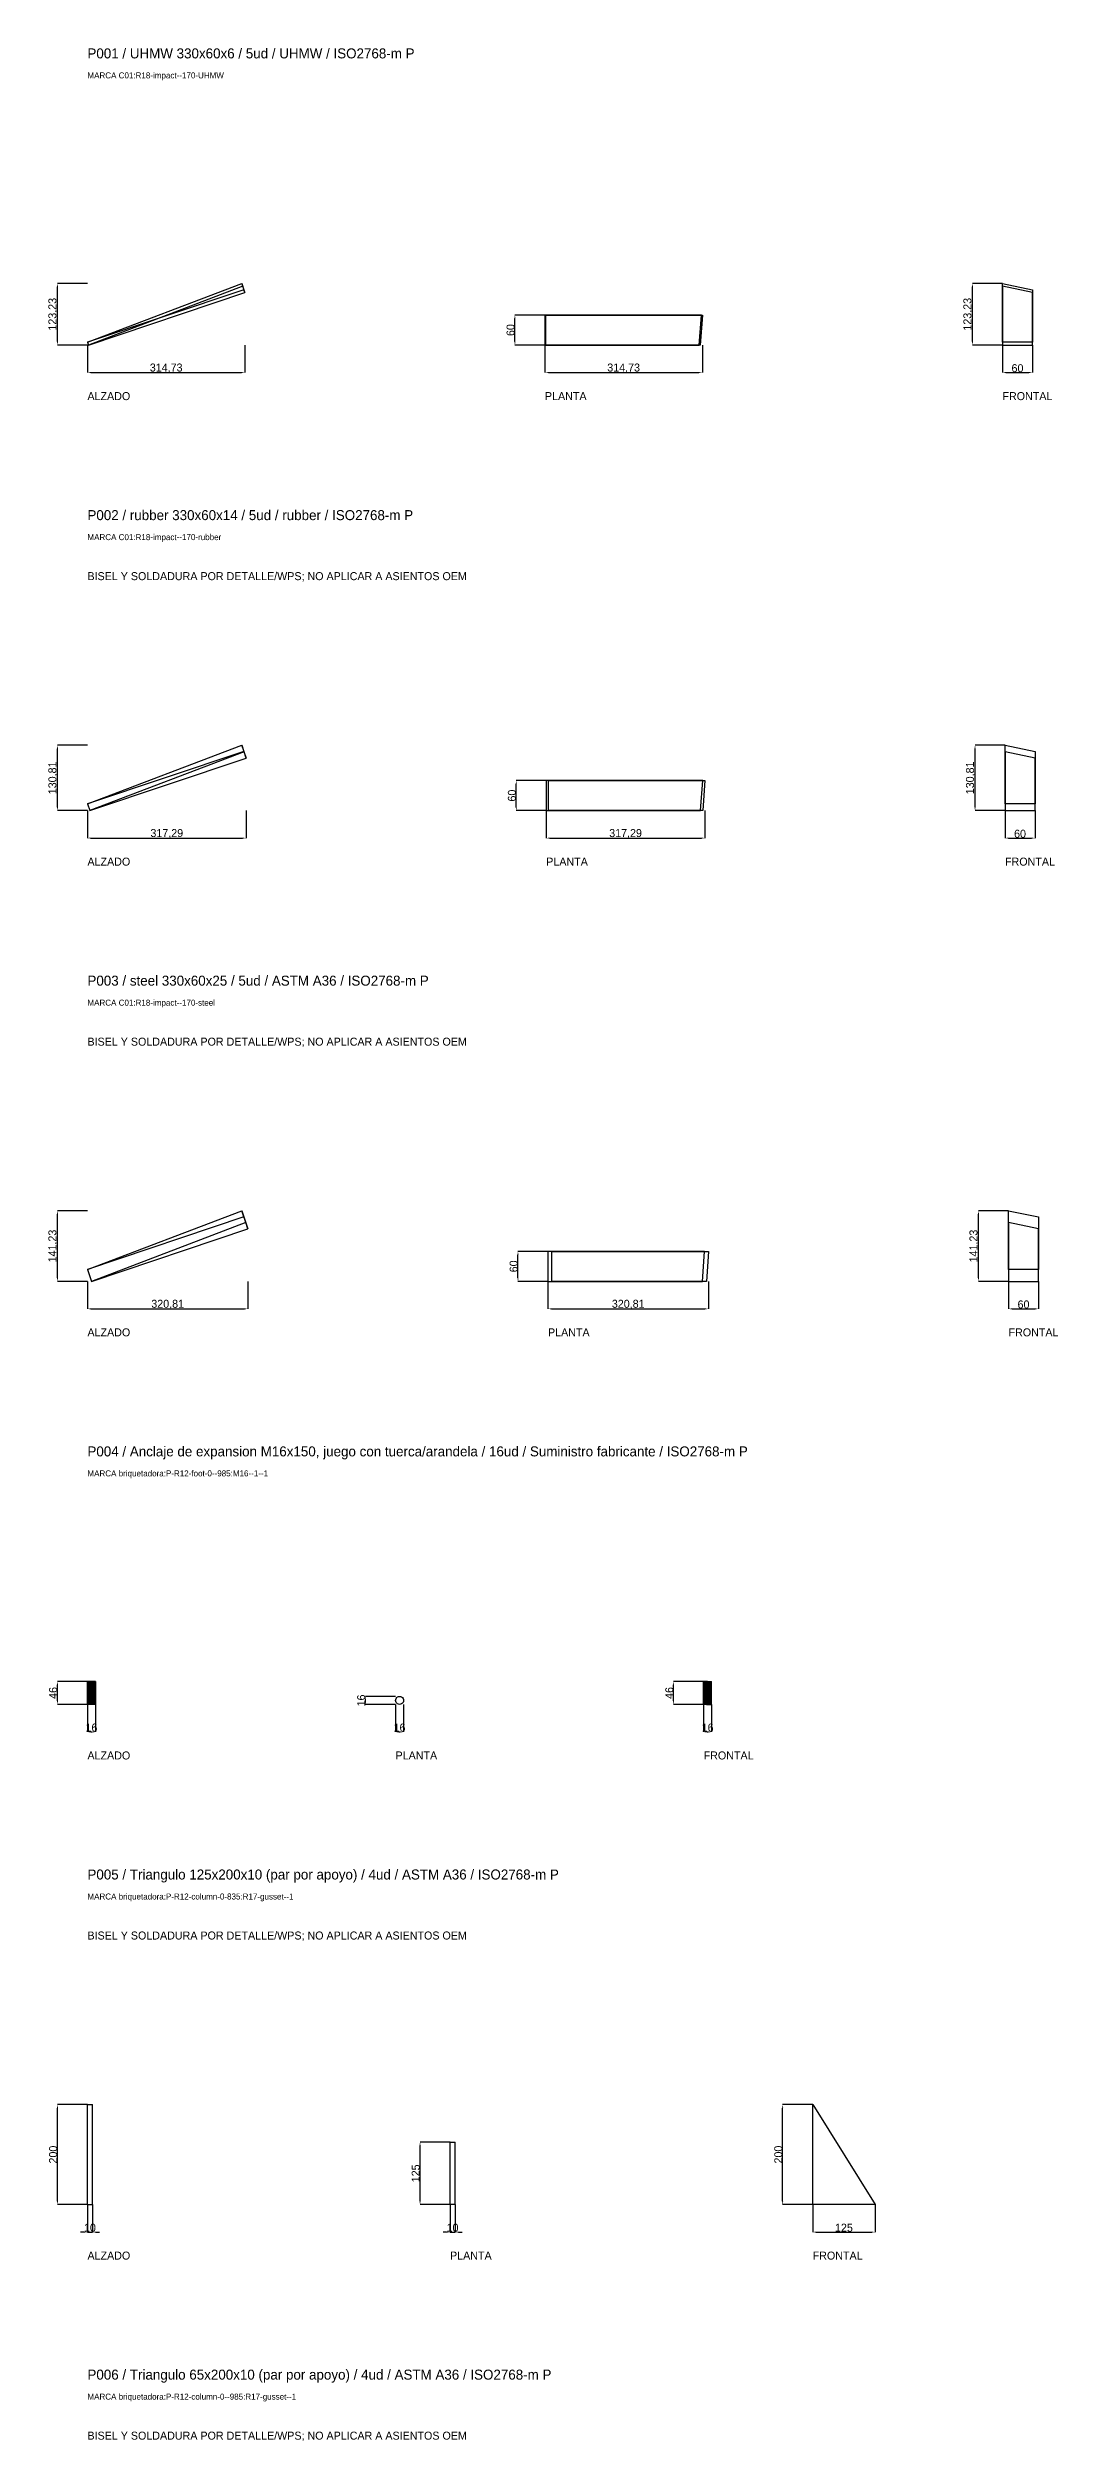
# Model space of a CAD drawing. Header units: millimetres. Extents: x -79 to 13940, y -87340 to 371.
# Drawn here: x -79 to 1941, y -4414 to 371 of the extents above; entities that cross this region are included whole.
import ezdxf

# ---------------------------------------------------------------- set-up
doc = ezdxf.new("R2010")
doc.units = ezdxf.units.MM
for name, color, linetype in [('R18_COTAS_P', 1, 'Continuous'), ('R18_PIEZAS_P', 3, 'Continuous'), ('R18_TEXTOS', 7, 'Continuous')]:
    doc.layers.add(name, color=color, linetype=linetype)
doc.dimstyles.get("Standard").update_dxf_attribs({"dimtxt": 2.5, "dimasz": 2.5, "dimexe": 1.25, "dimexo": 0.625, "dimtad": 1, "dimcen": 2.5, "dimazin": 3, "dimtfac": 1, "dimtmove": 0, "dimatfit": 3})

# ---------------------------------------------------------------- blocks, each defined once
blk = doc.blocks.new('_CLOSEDFILLED')
at = {"color": 0, "linetype": 'BYBLOCK'}
blk.add_solid([(-1, 0.16), (0, 0), (-1, -0.16)], dxfattribs=at)
blk = doc.blocks.new('*D1')
for p, q in [((0, -223.2), (0, -278.2)), ((314.7, -223.2), (314.7, -278.2)), ((7, -278.2), (307.7, -278.2))]:
    blk.add_line(p, q)
at = {"layer": 'Defpoints'}
for p in [(0, -223.2), (314.7, -223.2), (0, -278.2)]:
    blk.add_point(p, dxfattribs=at)
at = {"layer": 'R18_COTAS_P', "xscale": 7, "yscale": 7, "rotation": 180}
blk.add_blockref('_CLOSEDFILLED', (0, -278.2), dxfattribs=at)
at = {"layer": 'R18_COTAS_P', "xscale": 7, "yscale": 7}
blk.add_blockref('_CLOSEDFILLED', (314.7, -278.2), dxfattribs=at)
at = {"layer": 'R18_COTAS_P', "insert": (157.4, -269.6), "char_height": 16, "attachment_point": 5}
blk.add_mtext('314,73', dxfattribs=at)
blk = doc.blocks.new('*D2')
for p, q in [((0, -100), (-60, -100)), ((-60, -216.2), (-60, -107)), ((0, -223.2), (-60, -223.2))]:
    blk.add_line(p, q)
at = {"layer": 'Defpoints'}
for p in [(0, -100), (-60, -223.2), (0, -223.2)]:
    blk.add_point(p, dxfattribs=at)
at = {"layer": 'R18_COTAS_P', "xscale": 7, "yscale": 7}
for p, rotation in [((-60, -100), 90), ((-60, -223.2), 270)]:
    blk.add_blockref('_CLOSEDFILLED', p, dxfattribs=dict(at, rotation=rotation))
at = {"layer": 'R18_COTAS_P', "insert": (-68.6, -161.6), "char_height": 16, "attachment_point": 5, "rotation": 90}
blk.add_mtext('123,23', dxfattribs=at)
blk = doc.blocks.new('*D3')
for p, q in [((914.7, -223.2), (914.7, -278.2)), ((1229.5, -223.2), (1229.5, -278.2)), ((921.7, -278.2), (1222.5, -278.2))]:
    blk.add_line(p, q)
at = {"layer": 'Defpoints'}
for p in [(914.7, -223.2), (1229.5, -223.2), (914.7, -278.2)]:
    blk.add_point(p, dxfattribs=at)
at = {"layer": 'R18_COTAS_P', "xscale": 7, "yscale": 7, "rotation": 180}
blk.add_blockref('_CLOSEDFILLED', (914.7, -278.2), dxfattribs=at)
at = {"layer": 'R18_COTAS_P', "xscale": 7, "yscale": 7}
blk.add_blockref('_CLOSEDFILLED', (1229.5, -278.2), dxfattribs=at)
at = {"layer": 'R18_COTAS_P', "insert": (1072.1, -269.6), "char_height": 16, "attachment_point": 5}
blk.add_mtext('314,73', dxfattribs=at)
blk = doc.blocks.new('*D4')
for p, q in [((914.7, -163.2), (854.7, -163.2)), ((854.7, -216.2), (854.7, -170.2)), ((914.7, -223.2), (854.7, -223.2))]:
    blk.add_line(p, q)
at = {"layer": 'Defpoints'}
for p in [(914.7, -163.2), (854.7, -223.2), (914.7, -223.2)]:
    blk.add_point(p, dxfattribs=at)
at = {"layer": 'R18_COTAS_P', "xscale": 7, "yscale": 7}
for p, rotation in [((854.7, -163.2), 90), ((854.7, -223.2), 270)]:
    blk.add_blockref('_CLOSEDFILLED', p, dxfattribs=dict(at, rotation=rotation))
at = {"layer": 'R18_COTAS_P', "insert": (846.1, -193.2), "char_height": 16, "attachment_point": 5, "rotation": 90}
blk.add_mtext('60', dxfattribs=at)
blk = doc.blocks.new('*D5')
for p, q in [((1829.5, -223.2), (1829.5, -278.2)), ((1889.5, -223.2), (1889.5, -278.2)), ((1836.5, -278.2), (1882.5, -278.2))]:
    blk.add_line(p, q)
at = {"layer": 'Defpoints'}
for p in [(1829.5, -223.2), (1889.5, -223.2), (1829.5, -278.2)]:
    blk.add_point(p, dxfattribs=at)
at = {"layer": 'R18_COTAS_P', "xscale": 7, "yscale": 7, "rotation": 180}
blk.add_blockref('_CLOSEDFILLED', (1829.5, -278.2), dxfattribs=at)
at = {"layer": 'R18_COTAS_P', "xscale": 7, "yscale": 7}
blk.add_blockref('_CLOSEDFILLED', (1889.5, -278.2), dxfattribs=at)
at = {"layer": 'R18_COTAS_P', "insert": (1859.5, -269.6), "char_height": 16, "attachment_point": 5}
blk.add_mtext('60', dxfattribs=at)
blk = doc.blocks.new('*D6')
for p, q in [((1829.5, -100), (1769.5, -100)), ((1769.5, -216.2), (1769.5, -107)), ((1829.5, -223.2), (1769.5, -223.2))]:
    blk.add_line(p, q)
at = {"layer": 'Defpoints'}
for p in [(1829.5, -100), (1769.5, -223.2), (1829.5, -223.2)]:
    blk.add_point(p, dxfattribs=at)
at = {"layer": 'R18_COTAS_P', "xscale": 7, "yscale": 7}
for p, rotation in [((1769.5, -100), 90), ((1769.5, -223.2), 270)]:
    blk.add_blockref('_CLOSEDFILLED', p, dxfattribs=dict(at, rotation=rotation))
at = {"layer": 'R18_COTAS_P', "insert": (1760.8, -161.6), "char_height": 16, "attachment_point": 5, "rotation": 90}
blk.add_mtext('123,23', dxfattribs=at)
blk = doc.blocks.new('*D7')
for p, q in [((0, -1154), (0, -1209)), ((317.3, -1154), (317.3, -1209)), ((7, -1209), (310.3, -1209))]:
    blk.add_line(p, q)
at = {"layer": 'Defpoints'}
for p in [(0, -1154), (317.3, -1154), (0, -1209)]:
    blk.add_point(p, dxfattribs=at)
at = {"layer": 'R18_COTAS_P', "xscale": 7, "yscale": 7, "rotation": 180}
blk.add_blockref('_CLOSEDFILLED', (0, -1209), dxfattribs=at)
at = {"layer": 'R18_COTAS_P', "xscale": 7, "yscale": 7}
blk.add_blockref('_CLOSEDFILLED', (317.3, -1209), dxfattribs=at)
at = {"layer": 'R18_COTAS_P', "insert": (158.6, -1200.4), "char_height": 16, "attachment_point": 5}
blk.add_mtext('317,29', dxfattribs=at)
blk = doc.blocks.new('*D8')
for p, q in [((0, -1023.2), (-60, -1023.2)), ((-60, -1147), (-60, -1030.2)), ((0, -1154), (-60, -1154))]:
    blk.add_line(p, q)
at = {"layer": 'Defpoints'}
for p in [(0, -1023.2), (-60, -1154), (0, -1154)]:
    blk.add_point(p, dxfattribs=at)
at = {"layer": 'R18_COTAS_P', "xscale": 7, "yscale": 7}
for p, rotation in [((-60, -1023.2), 90), ((-60, -1154), 270)]:
    blk.add_blockref('_CLOSEDFILLED', p, dxfattribs=dict(at, rotation=rotation))
at = {"layer": 'R18_COTAS_P', "insert": (-68.6, -1088.6), "char_height": 16, "attachment_point": 5, "rotation": 90}
blk.add_mtext('130,81', dxfattribs=at)
blk = doc.blocks.new('*D9')
for p, q in [((917.3, -1154), (917.3, -1209)), ((1234.6, -1154), (1234.6, -1209)), ((924.3, -1209), (1227.6, -1209))]:
    blk.add_line(p, q)
at = {"layer": 'Defpoints'}
for p in [(917.3, -1154), (1234.6, -1154), (917.3, -1209)]:
    blk.add_point(p, dxfattribs=at)
at = {"layer": 'R18_COTAS_P', "xscale": 7, "yscale": 7, "rotation": 180}
blk.add_blockref('_CLOSEDFILLED', (917.3, -1209), dxfattribs=at)
at = {"layer": 'R18_COTAS_P', "xscale": 7, "yscale": 7}
blk.add_blockref('_CLOSEDFILLED', (1234.6, -1209), dxfattribs=at)
at = {"layer": 'R18_COTAS_P', "insert": (1075.9, -1200.4), "char_height": 16, "attachment_point": 5}
blk.add_mtext('317,29', dxfattribs=at)
blk = doc.blocks.new('*D10')
for p, q in [((917.3, -1094), (857.3, -1094)), ((857.3, -1147), (857.3, -1101)), ((917.3, -1154), (857.3, -1154))]:
    blk.add_line(p, q)
at = {"layer": 'Defpoints'}
for p in [(917.3, -1094), (857.3, -1154), (917.3, -1154)]:
    blk.add_point(p, dxfattribs=at)
at = {"layer": 'R18_COTAS_P', "xscale": 7, "yscale": 7}
for p, rotation in [((857.3, -1094), 90), ((857.3, -1154), 270)]:
    blk.add_blockref('_CLOSEDFILLED', p, dxfattribs=dict(at, rotation=rotation))
at = {"layer": 'R18_COTAS_P', "insert": (848.7, -1124), "char_height": 16, "attachment_point": 5, "rotation": 90}
blk.add_mtext('60', dxfattribs=at)
blk = doc.blocks.new('*D11')
for p, q in [((1834.6, -1154), (1834.6, -1209)), ((1894.6, -1154), (1894.6, -1209)), ((1841.6, -1209), (1887.6, -1209))]:
    blk.add_line(p, q)
at = {"layer": 'Defpoints'}
for p in [(1834.6, -1154), (1894.6, -1154), (1834.6, -1209)]:
    blk.add_point(p, dxfattribs=at)
at = {"layer": 'R18_COTAS_P', "xscale": 7, "yscale": 7, "rotation": 180}
blk.add_blockref('_CLOSEDFILLED', (1834.6, -1209), dxfattribs=at)
at = {"layer": 'R18_COTAS_P', "xscale": 7, "yscale": 7}
blk.add_blockref('_CLOSEDFILLED', (1894.6, -1209), dxfattribs=at)
at = {"layer": 'R18_COTAS_P', "insert": (1864.6, -1200.4), "char_height": 16, "attachment_point": 5}
blk.add_mtext('60', dxfattribs=at)
blk = doc.blocks.new('*D12')
for p, q in [((1834.6, -1023.2), (1774.6, -1023.2)), ((1774.6, -1147), (1774.6, -1030.2)), ((1834.6, -1154), (1774.6, -1154))]:
    blk.add_line(p, q)
at = {"layer": 'Defpoints'}
for p in [(1834.6, -1023.2), (1774.6, -1154), (1834.6, -1154)]:
    blk.add_point(p, dxfattribs=at)
at = {"layer": 'R18_COTAS_P', "xscale": 7, "yscale": 7}
for p, rotation in [((1774.6, -1023.2), 90), ((1774.6, -1154), 270)]:
    blk.add_blockref('_CLOSEDFILLED', p, dxfattribs=dict(at, rotation=rotation))
at = {"layer": 'R18_COTAS_P', "insert": (1766, -1088.6), "char_height": 16, "attachment_point": 5, "rotation": 90}
blk.add_mtext('130,81', dxfattribs=at)
blk = doc.blocks.new('*D13')
for p, q in [((0, -2095.3), (0, -2150.3)), ((320.8, -2095.3), (320.8, -2150.3)), ((7, -2150.3), (313.8, -2150.3))]:
    blk.add_line(p, q)
at = {"layer": 'Defpoints'}
for p in [(0, -2095.3), (320.8, -2095.3), (0, -2150.3)]:
    blk.add_point(p, dxfattribs=at)
at = {"layer": 'R18_COTAS_P', "xscale": 7, "yscale": 7, "rotation": 180}
blk.add_blockref('_CLOSEDFILLED', (0, -2150.3), dxfattribs=at)
at = {"layer": 'R18_COTAS_P', "xscale": 7, "yscale": 7}
blk.add_blockref('_CLOSEDFILLED', (320.8, -2150.3), dxfattribs=at)
at = {"layer": 'R18_COTAS_P', "insert": (160.4, -2141.6), "char_height": 16, "attachment_point": 5}
blk.add_mtext('320,81', dxfattribs=at)
blk = doc.blocks.new('*D14')
for p, q in [((0, -1954), (-60, -1954)), ((-60, -2088.3), (-60, -1961)), ((0, -2095.3), (-60, -2095.3))]:
    blk.add_line(p, q)
at = {"layer": 'Defpoints'}
for p in [(0, -1954), (-60, -2095.3), (0, -2095.3)]:
    blk.add_point(p, dxfattribs=at)
at = {"layer": 'R18_COTAS_P', "xscale": 7, "yscale": 7}
for p, rotation in [((-60, -1954), 90), ((-60, -2095.3), 270)]:
    blk.add_blockref('_CLOSEDFILLED', p, dxfattribs=dict(at, rotation=rotation))
at = {"layer": 'R18_COTAS_P', "insert": (-68.6, -2024.7), "char_height": 16, "attachment_point": 5, "rotation": 90}
blk.add_mtext('141,23', dxfattribs=at)
blk = doc.blocks.new('*D15')
for p, q in [((920.8, -2095.3), (920.8, -2150.3)), ((1241.6, -2095.3), (1241.6, -2150.3)), ((927.8, -2150.3), (1234.6, -2150.3))]:
    blk.add_line(p, q)
at = {"layer": 'Defpoints'}
for p in [(920.8, -2095.3), (1241.6, -2095.3), (920.8, -2150.3)]:
    blk.add_point(p, dxfattribs=at)
at = {"layer": 'R18_COTAS_P', "xscale": 7, "yscale": 7, "rotation": 180}
blk.add_blockref('_CLOSEDFILLED', (920.8, -2150.3), dxfattribs=at)
at = {"layer": 'R18_COTAS_P', "xscale": 7, "yscale": 7}
blk.add_blockref('_CLOSEDFILLED', (1241.6, -2150.3), dxfattribs=at)
at = {"layer": 'R18_COTAS_P', "insert": (1081.2, -2141.6), "char_height": 16, "attachment_point": 5}
blk.add_mtext('320,81', dxfattribs=at)
blk = doc.blocks.new('*D16')
for p, q in [((920.8, -2035.3), (860.8, -2035.3)), ((860.8, -2088.3), (860.8, -2042.3)), ((920.8, -2095.3), (860.8, -2095.3))]:
    blk.add_line(p, q)
at = {"layer": 'Defpoints'}
for p in [(920.8, -2035.3), (860.8, -2095.3), (920.8, -2095.3)]:
    blk.add_point(p, dxfattribs=at)
at = {"layer": 'R18_COTAS_P', "xscale": 7, "yscale": 7}
for p, rotation in [((860.8, -2035.3), 90), ((860.8, -2095.3), 270)]:
    blk.add_blockref('_CLOSEDFILLED', p, dxfattribs=dict(at, rotation=rotation))
at = {"layer": 'R18_COTAS_P', "insert": (852.2, -2065.3), "char_height": 16, "attachment_point": 5, "rotation": 90}
blk.add_mtext('60', dxfattribs=at)
blk = doc.blocks.new('*D17')
for p, q in [((1841.6, -2095.3), (1841.6, -2150.3)), ((1901.6, -2095.3), (1901.6, -2150.3)), ((1848.6, -2150.3), (1894.6, -2150.3))]:
    blk.add_line(p, q)
at = {"layer": 'Defpoints'}
for p in [(1841.6, -2095.3), (1901.6, -2095.3), (1841.6, -2150.3)]:
    blk.add_point(p, dxfattribs=at)
at = {"layer": 'R18_COTAS_P', "xscale": 7, "yscale": 7, "rotation": 180}
blk.add_blockref('_CLOSEDFILLED', (1841.6, -2150.3), dxfattribs=at)
at = {"layer": 'R18_COTAS_P', "xscale": 7, "yscale": 7}
blk.add_blockref('_CLOSEDFILLED', (1901.6, -2150.3), dxfattribs=at)
at = {"layer": 'R18_COTAS_P', "insert": (1871.6, -2141.6), "char_height": 16, "attachment_point": 5}
blk.add_mtext('60', dxfattribs=at)
blk = doc.blocks.new('*D18')
for p, q in [((1841.6, -1954), (1781.6, -1954)), ((1781.6, -2088.3), (1781.6, -1961)), ((1841.6, -2095.3), (1781.6, -2095.3))]:
    blk.add_line(p, q)
at = {"layer": 'Defpoints'}
for p in [(1841.6, -1954), (1781.6, -2095.3), (1841.6, -2095.3)]:
    blk.add_point(p, dxfattribs=at)
at = {"layer": 'R18_COTAS_P', "xscale": 7, "yscale": 7}
for p, rotation in [((1781.6, -1954), 90), ((1781.6, -2095.3), 270)]:
    blk.add_blockref('_CLOSEDFILLED', p, dxfattribs=dict(at, rotation=rotation))
at = {"layer": 'R18_COTAS_P', "insert": (1773, -2024.7), "char_height": 16, "attachment_point": 5, "rotation": 90}
blk.add_mtext('141,23', dxfattribs=at)
blk = doc.blocks.new('*D19')
for p, q in [((0, -2941.3), (0, -2996.3)), ((16, -2941.3), (16, -2996.3)), ((7, -2996.3), (9, -2996.3))]:
    blk.add_line(p, q)
at = {"layer": 'Defpoints'}
for p in [(0, -2941.3), (16, -2941.3), (0, -2996.3)]:
    blk.add_point(p, dxfattribs=at)
at = {"layer": 'R18_COTAS_P', "xscale": 7, "yscale": 7, "rotation": 180}
blk.add_blockref('_CLOSEDFILLED', (0, -2996.3), dxfattribs=at)
at = {"layer": 'R18_COTAS_P', "xscale": 7, "yscale": 7}
blk.add_blockref('_CLOSEDFILLED', (16, -2996.3), dxfattribs=at)
at = {"layer": 'R18_COTAS_P', "insert": (8, -2987.6), "char_height": 16, "attachment_point": 5}
blk.add_mtext('16', dxfattribs=at)
blk = doc.blocks.new('*D20')
for p, q in [((0, -2895.3), (-60, -2895.3)), ((-60, -2934.3), (-60, -2902.3)), ((0, -2941.3), (-60, -2941.3))]:
    blk.add_line(p, q)
at = {"layer": 'Defpoints'}
for p in [(0, -2895.3), (-60, -2941.3), (0, -2941.3)]:
    blk.add_point(p, dxfattribs=at)
at = {"layer": 'R18_COTAS_P', "xscale": 7, "yscale": 7}
for p, rotation in [((-60, -2895.3), 90), ((-60, -2941.3), 270)]:
    blk.add_blockref('_CLOSEDFILLED', p, dxfattribs=dict(at, rotation=rotation))
at = {"layer": 'R18_COTAS_P', "insert": (-68.6, -2918.3), "char_height": 16, "attachment_point": 5, "rotation": 90}
blk.add_mtext('46', dxfattribs=at)
blk = doc.blocks.new('*D21')
for p, q in [((616, -2941.3), (616, -2996.3)), ((632, -2941.3), (632, -2996.3)), ((623, -2996.3), (625, -2996.3))]:
    blk.add_line(p, q)
at = {"layer": 'Defpoints'}
for p in [(616, -2941.3), (632, -2941.3), (616, -2996.3)]:
    blk.add_point(p, dxfattribs=at)
at = {"layer": 'R18_COTAS_P', "xscale": 7, "yscale": 7, "rotation": 180}
blk.add_blockref('_CLOSEDFILLED', (616, -2996.3), dxfattribs=at)
at = {"layer": 'R18_COTAS_P', "xscale": 7, "yscale": 7}
blk.add_blockref('_CLOSEDFILLED', (632, -2996.3), dxfattribs=at)
at = {"layer": 'R18_COTAS_P', "insert": (624, -2987.6), "char_height": 16, "attachment_point": 5}
blk.add_mtext('16', dxfattribs=at)
blk = doc.blocks.new('*D22')
for p, q in [((616, -2925.3), (556, -2925.3)), ((556, -2934.3), (556, -2932.3)), ((616, -2941.3), (556, -2941.3))]:
    blk.add_line(p, q)
at = {"layer": 'Defpoints'}
for p in [(556, -2941.3), (616, -2925.3), (616, -2941.3)]:
    blk.add_point(p, dxfattribs=at)
at = {"layer": 'R18_COTAS_P', "xscale": 7, "yscale": 7}
for p, rotation in [((556, -2925.3), 90), ((556, -2941.3), 270)]:
    blk.add_blockref('_CLOSEDFILLED', p, dxfattribs=dict(at, rotation=rotation))
at = {"layer": 'R18_COTAS_P', "insert": (547.4, -2933.3), "char_height": 16, "attachment_point": 5, "rotation": 90}
blk.add_mtext('16', dxfattribs=at)
blk = doc.blocks.new('*D23')
for p, q in [((1232, -2941.3), (1232, -2996.3)), ((1248, -2941.3), (1248, -2996.3)), ((1239, -2996.3), (1241, -2996.3))]:
    blk.add_line(p, q)
at = {"layer": 'Defpoints'}
for p in [(1232, -2941.3), (1248, -2941.3), (1232, -2996.3)]:
    blk.add_point(p, dxfattribs=at)
at = {"layer": 'R18_COTAS_P', "xscale": 7, "yscale": 7, "rotation": 180}
blk.add_blockref('_CLOSEDFILLED', (1232, -2996.3), dxfattribs=at)
at = {"layer": 'R18_COTAS_P', "xscale": 7, "yscale": 7}
blk.add_blockref('_CLOSEDFILLED', (1248, -2996.3), dxfattribs=at)
at = {"layer": 'R18_COTAS_P', "insert": (1240, -2987.6), "char_height": 16, "attachment_point": 5}
blk.add_mtext('16', dxfattribs=at)
blk = doc.blocks.new('*D24')
for p, q in [((1232, -2895.3), (1172, -2895.3)), ((1172, -2934.3), (1172, -2902.3)), ((1232, -2941.3), (1172, -2941.3))]:
    blk.add_line(p, q)
at = {"layer": 'Defpoints'}
for p in [(1232, -2895.3), (1172, -2941.3), (1232, -2941.3)]:
    blk.add_point(p, dxfattribs=at)
at = {"layer": 'R18_COTAS_P', "xscale": 7, "yscale": 7}
for p, rotation in [((1172, -2895.3), 90), ((1172, -2941.3), 270)]:
    blk.add_blockref('_CLOSEDFILLED', p, dxfattribs=dict(at, rotation=rotation))
at = {"layer": 'R18_COTAS_P', "insert": (1163.4, -2918.3), "char_height": 16, "attachment_point": 5, "rotation": 90}
blk.add_mtext('46', dxfattribs=at)
blk = doc.blocks.new('*D25')
for p, q in [((0, -3941.3), (0, -3996.3)), ((10, -3941.3), (10, -3996.3)), ((-7, -3996.3), (-14, -3996.3)), ((0, -3996.3), (10, -3996.3)), ((17, -3996.3), (24, -3996.3))]:
    blk.add_line(p, q)
at = {"layer": 'Defpoints'}
for p in [(0, -3941.3), (10, -3941.3), (0, -3996.3)]:
    blk.add_point(p, dxfattribs=at)
at = {"layer": 'R18_COTAS_P', "xscale": 7, "yscale": 7}
blk.add_blockref('_CLOSEDFILLED', (0, -3996.3), dxfattribs=at)
at = {"layer": 'R18_COTAS_P', "xscale": 7, "yscale": 7, "rotation": 180}
blk.add_blockref('_CLOSEDFILLED', (10, -3996.3), dxfattribs=at)
at = {"layer": 'R18_COTAS_P', "insert": (5, -3987.6), "char_height": 16, "attachment_point": 5}
blk.add_mtext('10', dxfattribs=at)
blk = doc.blocks.new('*D26')
for p, q in [((0, -3741.3), (-60, -3741.3)), ((-60, -3934.3), (-60, -3748.3)), ((0, -3941.3), (-60, -3941.3))]:
    blk.add_line(p, q)
at = {"layer": 'Defpoints'}
for p in [(0, -3741.3), (-60, -3941.3), (0, -3941.3)]:
    blk.add_point(p, dxfattribs=at)
at = {"layer": 'R18_COTAS_P', "xscale": 7, "yscale": 7}
for p, rotation in [((-60, -3741.3), 90), ((-60, -3941.3), 270)]:
    blk.add_blockref('_CLOSEDFILLED', p, dxfattribs=dict(at, rotation=rotation))
at = {"layer": 'R18_COTAS_P', "insert": (-68.6, -3841.3), "char_height": 16, "attachment_point": 5, "rotation": 90}
blk.add_mtext('200', dxfattribs=at)
blk = doc.blocks.new('*D27')
for p, q in [((725, -3941.3), (725, -3996.3)), ((735, -3941.3), (735, -3996.3)), ((718, -3996.3), (711, -3996.3)), ((725, -3996.3), (735, -3996.3)), ((742, -3996.3), (749, -3996.3))]:
    blk.add_line(p, q)
at = {"layer": 'Defpoints'}
for p in [(725, -3941.3), (735, -3941.3), (725, -3996.3)]:
    blk.add_point(p, dxfattribs=at)
at = {"layer": 'R18_COTAS_P', "xscale": 7, "yscale": 7}
blk.add_blockref('_CLOSEDFILLED', (725, -3996.3), dxfattribs=at)
at = {"layer": 'R18_COTAS_P', "xscale": 7, "yscale": 7, "rotation": 180}
blk.add_blockref('_CLOSEDFILLED', (735, -3996.3), dxfattribs=at)
at = {"layer": 'R18_COTAS_P', "insert": (730, -3987.6), "char_height": 16, "attachment_point": 5}
blk.add_mtext('10', dxfattribs=at)
blk = doc.blocks.new('*D28')
for p, q in [((725, -3816.3), (665, -3816.3)), ((665, -3934.3), (665, -3823.3)), ((725, -3941.3), (665, -3941.3))]:
    blk.add_line(p, q)
at = {"layer": 'Defpoints'}
for p in [(725, -3816.3), (665, -3941.3), (725, -3941.3)]:
    blk.add_point(p, dxfattribs=at)
at = {"layer": 'R18_COTAS_P', "xscale": 7, "yscale": 7}
for p, rotation in [((665, -3816.3), 90), ((665, -3941.3), 270)]:
    blk.add_blockref('_CLOSEDFILLED', p, dxfattribs=dict(at, rotation=rotation))
at = {"layer": 'R18_COTAS_P', "insert": (656.4, -3878.8), "char_height": 16, "attachment_point": 5, "rotation": 90}
blk.add_mtext('125', dxfattribs=at)
blk = doc.blocks.new('*D29')
for p, q in [((1450, -3941.3), (1450, -3996.3)), ((1575, -3941.3), (1575, -3996.3)), ((1457, -3996.3), (1568, -3996.3))]:
    blk.add_line(p, q)
at = {"layer": 'Defpoints'}
for p in [(1450, -3941.3), (1575, -3941.3), (1450, -3996.3)]:
    blk.add_point(p, dxfattribs=at)
at = {"layer": 'R18_COTAS_P', "xscale": 7, "yscale": 7, "rotation": 180}
blk.add_blockref('_CLOSEDFILLED', (1450, -3996.3), dxfattribs=at)
at = {"layer": 'R18_COTAS_P', "xscale": 7, "yscale": 7}
blk.add_blockref('_CLOSEDFILLED', (1575, -3996.3), dxfattribs=at)
at = {"layer": 'R18_COTAS_P', "insert": (1512.5, -3987.6), "char_height": 16, "attachment_point": 5}
blk.add_mtext('125', dxfattribs=at)
blk = doc.blocks.new('*D30')
for p, q in [((1450, -3741.3), (1390, -3741.3)), ((1390, -3934.3), (1390, -3748.3)), ((1450, -3941.3), (1390, -3941.3))]:
    blk.add_line(p, q)
at = {"layer": 'Defpoints'}
for p in [(1450, -3741.3), (1390, -3941.3), (1450, -3941.3)]:
    blk.add_point(p, dxfattribs=at)
at = {"layer": 'R18_COTAS_P', "xscale": 7, "yscale": 7}
for p, rotation in [((1390, -3741.3), 90), ((1390, -3941.3), 270)]:
    blk.add_blockref('_CLOSEDFILLED', p, dxfattribs=dict(at, rotation=rotation))
at = {"layer": 'R18_COTAS_P', "insert": (1381.4, -3841.3), "char_height": 16, "attachment_point": 5, "rotation": 90}
blk.add_mtext('200', dxfattribs=at)

msp = doc.modelspace()

# ---------------------------------------------------------------- linework, layer by layer
at = {"layer": 'R18_PIEZAS_P'}
for p, q in [((0, -217.547), (308.61, -100)), ((312.809, -112.423), (0, -217.547)), ((310.531, -105.684), (1.921, -223.232)), ((1.921, -223.232), (314.73, -118.107)), ((308.61, -100), (312.809, -112.423)), ((310.531, -105.684), (308.61, -100)), ((314.73, -118.107), (310.531, -105.684)), ((312.809, -112.423), (314.73, -118.107)), ((1829.459, -217.547), (1829.459, -100)), ((1829.459, -100), (1889.459, -112.423)), ((1829.459, -105.684), (1829.459, -100)), ((1889.459, -118.107), (1829.459, -105.684)), ((1829.459, -105.684), (1829.459, -223.232)), ((1889.459, -112.423), (1889.459, -217.547)), ((1889.459, -112.423), (1889.459, -118.107)), ((1889.459, -223.232), (1889.459, -118.107)), ((1227.538, -163.232), (914.73, -163.232)), ((914.73, -163.232), (914.73, -223.232)), ((916.651, -163.232), (914.73, -163.232)), ((916.651, -223.232), (916.651, -163.232)), ((916.651, -163.232), (1229.459, -163.232)), ((1223.34, -223.232), (1227.538, -163.232)), ((1229.459, -163.232), (1225.261, -223.232)), ((1227.538, -163.232), (1229.459, -163.232)), ((0, -217.547), (1.921, -223.232)), ((914.73, -223.232), (1223.34, -223.232)), ((914.73, -223.232), (916.651, -223.232)), ((1225.261, -223.232), (916.651, -223.232)), ((1225.261, -223.232), (1223.34, -223.232)), ((1889.459, -217.547), (1829.459, -217.547)), ((1829.459, -217.547), (1829.459, -223.232)), ((1829.459, -223.232), (1889.459, -223.232)), ((1889.459, -223.232), (1889.459, -217.547)), ((0, -1140.779), (308.61, -1023.232)), ((312.809, -1035.655), (0, -1140.779)), ((313.092, -1036.495), (4.482, -1154.042)), ((4.482, -1154.042), (317.291, -1048.918)), ((308.61, -1023.232), (312.809, -1035.655)), ((313.092, -1036.495), (308.61, -1023.232)), ((312.809, -1035.655), (317.291, -1048.918)), ((317.291, -1048.918), (313.092, -1036.495)), ((1834.582, -1140.779), (1834.582, -1023.232)), ((1834.582, -1023.232), (1894.582, -1035.655)), ((1834.582, -1036.495), (1834.582, -1023.232)), ((1894.582, -1048.918), (1834.582, -1036.495)), ((1834.582, -1036.495), (1834.582, -1154.042)), ((1894.582, -1035.655), (1894.582, -1140.779)), ((1894.582, -1035.655), (1894.582, -1048.918)), ((1894.582, -1154.042), (1894.582, -1048.918)), ((1230.1, -1094.042), (917.291, -1094.042)), ((917.291, -1094.042), (917.291, -1154.042)), ((921.773, -1094.042), (917.291, -1094.042)), ((921.773, -1154.042), (921.773, -1094.042)), ((921.773, -1094.042), (1234.582, -1094.042)), ((1225.901, -1154.042), (1230.1, -1094.042)), ((1230.1, -1094.042), (1234.582, -1094.042)), ((1234.582, -1094.042), (1230.383, -1154.042)), ((0, -1140.779), (4.482, -1154.042)), ((1894.582, -1140.779), (1834.582, -1140.779)), ((1834.582, -1140.779), (1834.582, -1154.042)), ((1894.582, -1154.042), (1894.582, -1140.779)), ((917.291, -1154.042), (1225.901, -1154.042)), ((917.291, -1154.042), (921.773, -1154.042)), ((1230.383, -1154.042), (921.773, -1154.042)), ((1230.383, -1154.042), (1225.901, -1154.042)), ((1834.582, -1154.042), (1894.582, -1154.042)), ((0, -2071.589), (308.61, -1954.042)), ((308.61, -1954.042), (312.809, -1966.465)), ((316.614, -1977.726), (308.61, -1954.042)), ((1841.626, -2071.589), (1841.626, -1954.042)), ((1841.626, -1954.042), (1901.626, -1966.465)), ((1841.626, -1977.726), (1841.626, -1954.042)), ((312.809, -1966.465), (0, -2071.589)), ((316.614, -1977.726), (8.004, -2095.273)), ((8.004, -2095.273), (320.813, -1990.149)), ((312.809, -1966.465), (320.813, -1990.149)), ((320.813, -1990.149), (316.614, -1977.726)), ((1901.626, -1990.149), (1841.626, -1977.726)), ((1841.626, -1977.726), (1841.626, -2095.273)), ((1901.626, -1966.465), (1901.626, -2071.589)), ((1901.626, -1966.465), (1901.626, -1990.149)), ((1901.626, -2095.273), (1901.626, -1990.149)), ((1233.622, -2035.273), (920.813, -2035.273)), ((920.813, -2035.273), (920.813, -2095.273)), ((928.817, -2035.273), (920.813, -2035.273)), ((928.817, -2095.273), (928.817, -2035.273)), ((928.817, -2035.273), (1241.626, -2035.273)), ((1229.423, -2095.273), (1233.622, -2035.273)), ((1233.622, -2035.273), (1241.626, -2035.273)), ((1241.626, -2035.273), (1237.427, -2095.273)), ((0, -2071.589), (8.004, -2095.273)), ((920.813, -2095.273), (1229.423, -2095.273)), ((920.813, -2095.273), (928.817, -2095.273)), ((1237.427, -2095.273), (928.817, -2095.273)), ((1237.427, -2095.273), (1229.423, -2095.273)), ((1901.626, -2071.589), (1841.626, -2071.589)), ((1841.626, -2071.589), (1841.626, -2095.273)), ((1841.626, -2095.273), (1901.626, -2095.273)), ((1901.626, -2095.273), (1901.626, -2071.589)), ((0.273, -2895.273), (0, -2895.273)), ((0, -2941.273), (0, -2895.273)), ((1.072, -2895.273), (0.273, -2895.273)), ((0.273, -2941.273), (0.273, -2895.273)), ((2.343, -2895.273), (1.072, -2895.273)), ((1.072, -2941.273), (1.072, -2895.273)), ((4, -2895.273), (2.343, -2895.273)), ((2.343, -2941.273), (2.343, -2895.273)), ((5.929, -2895.273), (4, -2895.273)), ((4, -2941.273), (4, -2895.273)), ((8, -2895.273), (5.929, -2895.273)), ((5.929, -2941.273), (5.929, -2895.273)), ((10.071, -2895.273), (8, -2895.273)), ((8, -2941.273), (8, -2895.273)), ((12, -2895.273), (10.071, -2895.273)), ((10.071, -2941.273), (10.071, -2895.273)), ((13.657, -2895.273), (12, -2895.273)), ((12, -2941.273), (12, -2895.273)), ((14.928, -2895.273), (13.657, -2895.273)), ((13.657, -2941.273), (13.657, -2895.273)), ((15.727, -2895.273), (14.928, -2895.273)), ((14.928, -2941.273), (14.928, -2895.273)), ((16, -2895.273), (15.727, -2895.273)), ((15.727, -2941.273), (15.727, -2895.273)), ((16, -2895.273), (16, -2941.273)), ((1232.273, -2895.273), (1232, -2895.273)), ((1232, -2941.273), (1232, -2895.273)), ((1233.072, -2895.273), (1232.273, -2895.273)), ((1232.273, -2941.273), (1232.273, -2895.273)), ((1234.343, -2895.273), (1233.072, -2895.273)), ((1233.072, -2941.273), (1233.072, -2895.273)), ((1236, -2895.273), (1234.343, -2895.273)), ((1234.343, -2941.273), (1234.343, -2895.273)), ((1237.929, -2895.273), (1236, -2895.273)), ((1236, -2941.273), (1236, -2895.273)), ((1240, -2895.273), (1237.929, -2895.273)), ((1237.929, -2941.273), (1237.929, -2895.273)), ((1240, -2895.273), (1242.071, -2895.273)), ((1240, -2895.273), (1240, -2941.273)), ((1242.071, -2895.273), (1244, -2895.273)), ((1242.071, -2941.273), (1242.071, -2895.273)), ((1244, -2895.273), (1245.657, -2895.273)), ((1244, -2941.273), (1244, -2895.273)), ((1245.657, -2895.273), (1246.928, -2895.273)), ((1245.657, -2941.273), (1245.657, -2895.273)), ((1246.928, -2895.273), (1247.727, -2895.273)), ((1246.928, -2941.273), (1246.928, -2895.273)), ((1247.727, -2895.273), (1248, -2895.273)), ((1247.727, -2941.273), (1247.727, -2895.273)), ((1248, -2941.273), (1248, -2895.273)), ((0.273, -2941.273), (0, -2941.273)), ((1.072, -2941.273), (0.273, -2941.273)), ((2.343, -2941.273), (1.072, -2941.273)), ((4, -2941.273), (2.343, -2941.273)), ((5.929, -2941.273), (4, -2941.273)), ((8, -2941.273), (5.929, -2941.273)), ((10.071, -2941.273), (8, -2941.273)), ((12, -2941.273), (10.071, -2941.273)), ((13.657, -2941.273), (12, -2941.273)), ((14.928, -2941.273), (13.657, -2941.273)), ((15.727, -2941.273), (14.928, -2941.273)), ((15.727, -2941.273), (16, -2941.273)), ((616, -2933.273), (616.273, -2931.203)), ((616.273, -2935.344), (616, -2933.273)), ((616.273, -2931.203), (617.072, -2929.273)), ((617.072, -2937.273), (616.273, -2935.344)), ((617.072, -2929.273), (618.343, -2927.616)), ((618.343, -2938.93), (617.072, -2937.273)), ((618.343, -2927.616), (620, -2926.345)), ((620, -2940.201), (618.343, -2938.93)), ((620, -2926.345), (621.929, -2925.546)), ((621.929, -2941.001), (620, -2940.201)), ((621.929, -2925.546), (624, -2925.273)), ((624, -2941.273), (621.929, -2941.001)), ((624, -2925.273), (626.071, -2925.546)), ((626.071, -2941.001), (624, -2941.273)), ((626.071, -2925.546), (628, -2926.345)), ((628, -2940.201), (626.071, -2941.001)), ((628, -2926.345), (629.657, -2927.616)), ((629.657, -2938.93), (628, -2940.201)), ((629.657, -2927.616), (630.928, -2929.273)), ((630.928, -2937.273), (629.657, -2938.93)), ((630.928, -2929.273), (631.727, -2931.203)), ((631.727, -2935.344), (630.928, -2937.273)), ((631.727, -2931.203), (632, -2933.273)), ((632, -2933.273), (631.727, -2935.344)), ((1232.273, -2941.273), (1232, -2941.273)), ((1233.072, -2941.273), (1232.273, -2941.273)), ((1234.343, -2941.273), (1233.072, -2941.273)), ((1236, -2941.273), (1234.343, -2941.273)), ((1237.929, -2941.273), (1236, -2941.273)), ((1237.929, -2941.273), (1240, -2941.273)), ((1240, -2941.273), (1242.071, -2941.273)), ((1242.071, -2941.273), (1244, -2941.273)), ((1244, -2941.273), (1245.657, -2941.273)), ((1245.657, -2941.273), (1246.928, -2941.273)), ((1246.928, -2941.273), (1247.727, -2941.273)), ((1247.727, -2941.273), (1248, -2941.273)), ((0, -3941.273), (0, -3741.273)), ((0, -3741.273), (10, -3741.273)), ((10, -3941.273), (10, -3741.273)), ((1450, -3941.273), (1450, -3741.273)), ((1450, -3741.273), (1575, -3941.273)), ((725, -3941.273), (725, -3816.273)), ((725, -3816.273), (735, -3816.273)), ((735, -3941.273), (735, -3816.273)), ((0, -3941.273), (10, -3941.273)), ((735, -3941.273), (725, -3941.273)), ((1575, -3941.273), (1450, -3941.273))]:
    msp.add_line(p, q, dxfattribs=at)

# ---------------------------------------------------------------- texts
at = {"layer": 'R18_TEXTOS'}
for s, height, p in [('P001 / UHMW 330x60x6 / 5ud / UHMW / ISO2768-m P', 20, (0, 350)), ('MARCA C01:R18-impact--170-UHMW', 12, (0, 310)), ('ALZADO', 16, (0, -333.232)), ('PLANTA', 16, (914.73, -333.232)), ('FRONTAL', 16, (1829.459, -333.232)), ('P002 / rubber 330x60x14 / 5ud / rubber / ISO2768-m P', 20, (0, -573.232)), ('MARCA C01:R18-impact--170-rubber', 12, (0, -613.232)), ('BISEL Y SOLDADURA POR DETALLE/WPS; NO APLICAR A ASIENTOS OEM', 16, (0, -693.232)), ('ALZADO', 16, (0, -1264.042)), ('PLANTA', 16, (917.291, -1264.042)), ('FRONTAL', 16, (1834.582, -1264.042)), ('P003 / steel 330x60x25 / 5ud / ASTM A36 / ISO2768-m P', 20, (0, -1504.042)), ('MARCA C01:R18-impact--170-steel', 12, (0, -1544.042)), ('BISEL Y SOLDADURA POR DETALLE/WPS; NO APLICAR A ASIENTOS OEM', 16, (0, -1624.042)), ('ALZADO', 16, (0, -2205.273)), ('PLANTA', 16, (920.813, -2205.273)), ('FRONTAL', 16, (1841.626, -2205.273)), ('P004 / Anclaje de expansion M16x150, juego con tuerca/arandela / 16ud / Suministro fabricante / ISO2768-m P', 20, (0, -2445.273)), ('MARCA briquetadora:P-R12-foot-0--985:M16--1--1', 12, (0, -2485.273)), ('ALZADO', 16, (0, -3051.273)), ('PLANTA', 16, (616, -3051.273)), ('FRONTAL', 16, (1232, -3051.273)), ('P005 / Triangulo 125x200x10 (par por apoyo) / 4ud / ASTM A36 / ISO2768-m P', 20, (0, -3291.273)), ('MARCA briquetadora:P-R12-column-0-835:R17-gusset--1', 12, (0, -3331.273)), ('BISEL Y SOLDADURA POR DETALLE/WPS; NO APLICAR A ASIENTOS OEM', 16, (0, -3411.273)), ('ALZADO', 16, (0, -4051.273)), ('PLANTA', 16, (725, -4051.273)), ('FRONTAL', 16, (1450, -4051.273)), ('P006 / Triangulo 65x200x10 (par por apoyo) / 4ud / ASTM A36 / ISO2768-m P', 20, (0, -4291.273)), ('MARCA briquetadora:P-R12-column-0--985:R17-gusset--1', 12, (0, -4331.273)), ('BISEL Y SOLDADURA POR DETALLE/WPS; NO APLICAR A ASIENTOS OEM', 16, (0, -4411.273))]:
    msp.add_text(s, height=height, dxfattribs=at).set_placement(p)

# ---------------------------------------------------------------- dimensions: what is measured, and where the dimension line sits
at = {"layer": 'R18_COTAS_P'}
for base, p1, p2, picture, middle in [((-60, -223.232), (0, -223.232), (0, -100), '*D2', (-68.625, -161.616)), ((1769.459, -223.232), (1829.459, -223.232), (1829.459, -100), '*D6', (1760.834, -161.616)), ((854.73, -223.232), (914.73, -223.232), (914.73, -163.232), '*D4', (846.105, -193.232)), ((-60, -1154.042), (0, -1154.042), (0, -1023.232), '*D8', (-68.625, -1088.637)), ((1774.582, -1154.042), (1834.582, -1154.042), (1834.582, -1023.232), '*D12', (1765.957, -1088.637)), ((857.291, -1154.042), (917.291, -1154.042), (917.291, -1094.042), '*D10', (848.666, -1124.042)), ((-60, -2095.273), (0, -2095.273), (0, -1954.042), '*D14', (-68.625, -2024.658)), ((1781.626, -2095.273), (1841.626, -2095.273), (1841.626, -1954.042), '*D18', (1773.001, -2024.658)), ((860.813, -2095.273), (920.813, -2095.273), (920.813, -2035.273), '*D16', (852.188, -2065.273)), ((-60, -2941.273), (0, -2941.273), (0, -2895.273), '*D20', (-68.625, -2918.273)), ((1172, -2941.273), (1232, -2941.273), (1232, -2895.273), '*D24', (1163.375, -2918.273)), ((556, -2941.273), (616, -2941.273), (616, -2925.273), '*D22', (547.375, -2933.273)), ((-60, -3941.273), (0, -3941.273), (0, -3741.273), '*D26', (-68.625, -3841.273)), ((1390, -3941.273), (1450, -3941.273), (1450, -3741.273), '*D30', (1381.375, -3841.273)), ((665, -3941.273), (725, -3941.273), (725, -3816.273), '*D28', (656.375, -3878.773))]:
    dim = msp.add_linear_dim(base=base, p1=p1, p2=p2, angle=90, dimstyle='Standard', override={"dimtxt": 16, "dimasz": 7, "dimtad": 1, "dimdec": 2}, dxfattribs=at)
    dim.commit()
    dim.dimension.update_dxf_attribs({"geometry": picture, "text_midpoint": middle})
for base, p1, p2, picture, middle in [((0, -278.232), (0, -223.232), (314.73, -223.232), '*D1', (157.365, -269.607)), ((914.73, -278.232), (914.73, -223.232), (1229.459, -223.232), '*D3', (1072.094, -269.607)), ((1829.459, -278.232), (1829.459, -223.232), (1889.459, -223.232), '*D5', (1859.459, -269.607)), ((0, -1209.042), (0, -1154.042), (317.291, -1154.042), '*D7', (158.646, -1200.417)), ((917.291, -1209.042), (917.291, -1154.042), (1234.582, -1154.042), '*D9', (1075.937, -1200.417)), ((1834.582, -1209.042), (1834.582, -1154.042), (1894.582, -1154.042), '*D11', (1864.582, -1200.417)), ((0, -2150.273), (0, -2095.273), (320.813, -2095.273), '*D13', (160.406, -2141.648)), ((920.813, -2150.273), (920.813, -2095.273), (1241.626, -2095.273), '*D15', (1081.219, -2141.648)), ((1841.626, -2150.273), (1841.626, -2095.273), (1901.626, -2095.273), '*D17', (1871.626, -2141.648)), ((0, -2996.273), (0, -2941.273), (16, -2941.273), '*D19', (8, -2987.648)), ((616, -2996.273), (616, -2941.273), (632, -2941.273), '*D21', (624, -2987.648)), ((1232, -2996.273), (1232, -2941.273), (1248, -2941.273), '*D23', (1240, -2987.648)), ((0, -3996.273), (0, -3941.273), (10, -3941.273), '*D25', (5, -3987.648)), ((725, -3996.273), (725, -3941.273), (735, -3941.273), '*D27', (730, -3987.648)), ((1450, -3996.273), (1450, -3941.273), (1575, -3941.273), '*D29', (1512.5, -3987.648))]:
    dim = msp.add_linear_dim(base=base, p1=p1, p2=p2, dimstyle='Standard', override={"dimtxt": 16, "dimasz": 7, "dimtad": 1, "dimdec": 2}, dxfattribs=at)
    dim.commit()
    dim.dimension.update_dxf_attribs({"geometry": picture, "text_midpoint": middle})

doc.saveas('drawing.dxf')
